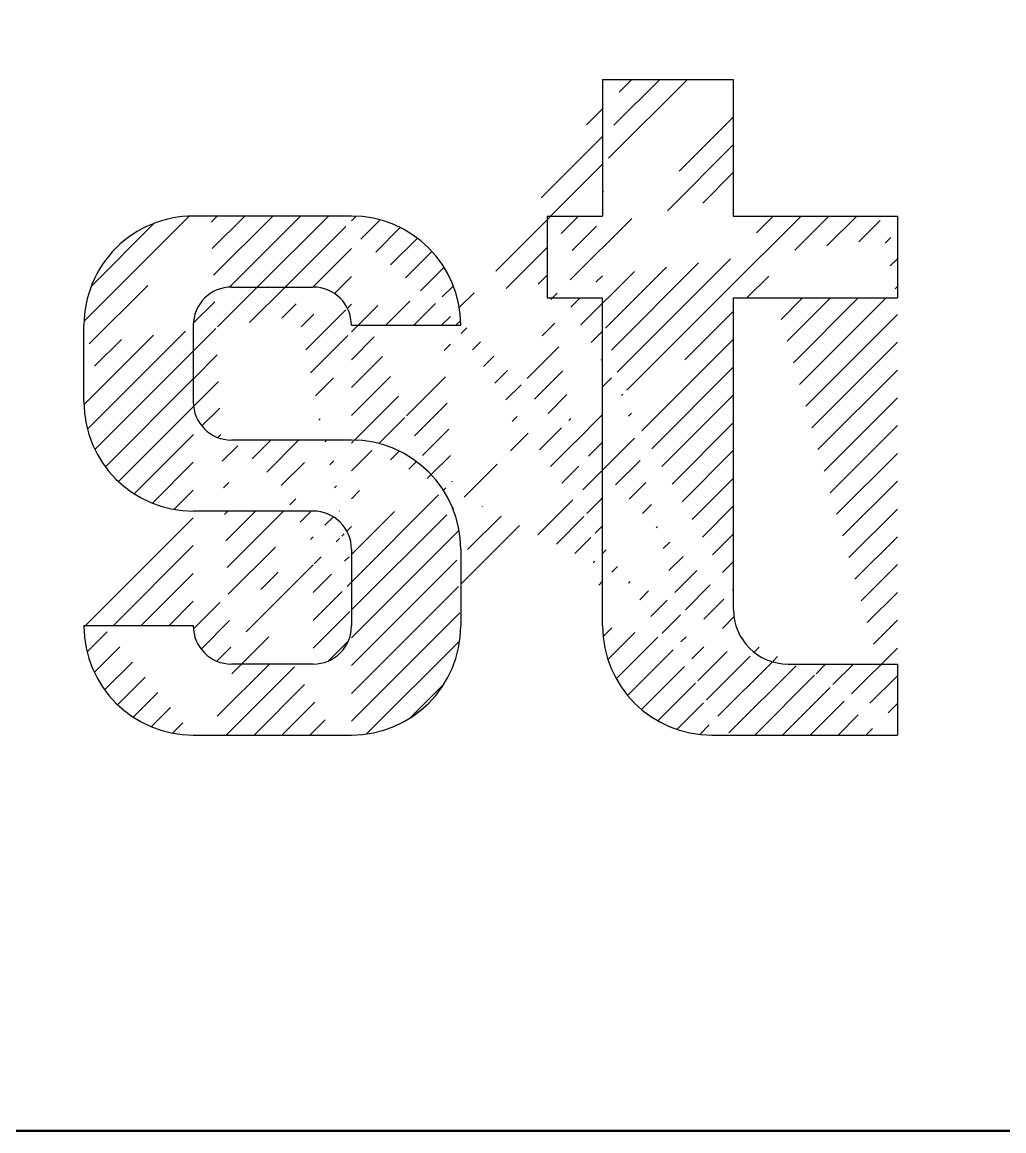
# Model space of a CAD drawing. Header units: millimetres. Extents: x 0 to 556, y 1 to 306.
# Drawn here: x 239.84 to 247.77, y 6.5 to 15.45 of the extents above; entities that cross this region are included whole.
import ezdxf
from ezdxf.enums import TextEntityAlignment as Align

# ---------------------------------------------------------------- set-up
doc = ezdxf.new("R2010")
doc.units = ezdxf.units.MM
doc.layers.add('LSIS LOGO', color=7, linetype='Continuous')
doc.layers.add('Sheet Out Line', color=2, linetype='Continuous', lineweight=50)
doc.styles.add('WD_IEC', font='ISOCP2.shx', dxfattribs={"width": 1.1, "height": 2.4, "bigfont": 'whgtxt.shx'})

# ---------------------------------------------------------------- blocks, each defined once
blk = doc.blocks.new('LSLOGO')
at = {"linetype": 'Continuous'}
h = blk.add_hatch(dxfattribs=at)
h.set_pattern_fill('ANSI31', color=256, scale=0.05, style=0)
h.set_pattern_definition([(45, (-164, -6.5), (-0.1122532, 0.1122532), [])])
edge = h.paths.add_edge_path()
edge.add_line((82.7599, 6.726), (82.9077, 6.726))
edge.add_line((82.6135, 6.726), (82.7599, 6.726))
edge.add_line((82.4658, 6.726), (82.6135, 6.726))
edge.add_line((82.3194, 6.726), (82.4658, 6.726))
edge.add_line((82.1716, 6.726), (82.3194, 6.726))
edge.add_line((82.0252, 6.726), (82.1716, 6.726))
edge.add_line((81.8774, 6.726), (82.0252, 6.726))
edge.add_line((81.7311, 6.726), (81.8774, 6.726))
edge.add_line((81.5833, 6.726), (81.7311, 6.726))
edge.add_line((82.7599, 7.3875), (82.9077, 7.3875))
edge.add_line((82.6135, 7.3875), (82.7599, 7.3875))
edge.add_line((82.4658, 7.3875), (82.6135, 7.3875))
edge.add_line((82.3194, 7.3875), (82.4658, 7.3875))
edge.add_line((82.1716, 7.3875), (82.3194, 7.3875))
edge.add_line((82.0252, 7.3875), (82.1716, 7.3875))
edge.add_line((81.8774, 7.3875), (82.0252, 7.3875))
edge.add_line((81.7311, 7.3875), (81.8774, 7.3875))
edge.add_line((81.5833, 7.3875), (81.7311, 7.3875))
edge.add_line((82.7599, 3.7689), (82.9077, 3.7689))
edge.add_line((82.6135, 3.7689), (82.7599, 3.7689))
edge.add_line((82.4658, 3.7689), (82.6135, 3.7689))
edge.add_line((82.3194, 3.7689), (82.4658, 3.7689))
edge.add_line((82.1716, 3.7689), (82.3194, 3.7689))
edge.add_line((82.0252, 3.7689), (82.1716, 3.7689))
edge.add_line((82.7585, 3.1961), (82.9077, 3.1961))
edge.add_line((82.6079, 3.1961), (82.7585, 3.1961))
edge.add_line((82.4587, 3.1961), (82.6079, 3.1961))
edge.add_line((82.3081, 3.1961), (82.4587, 3.1961))
edge.add_line((82.1589, 3.1961), (82.3081, 3.1961))
edge.add_line((82.0097, 3.1961), (82.1589, 3.1961))
edge.add_line((81.8591, 3.1961), (82.0097, 3.1961))
edge.add_line((81.7099, 3.1961), (81.8591, 3.1961))
edge.add_line((81.5593, 3.1961), (81.7099, 3.1961))
edge.add_line((81.4102, 3.1961), (81.5593, 3.1961))
edge.add_line((79.344, 6.505), (79.3806, 6.5416))
edge.add_arc((82.0251, 4.2105), 0.4412, 180.00001, 270.00001)
edge.add_arc((81.41, 4.0781), 0.8825, 180.00001, 270.00001)
edge.add_line((80.5277, 6.5782), (80.5277, 6.726))
edge.add_line((80.5277, 6.4318), (80.5277, 6.5782))
edge.add_line((80.5277, 6.2841), (80.5277, 6.4318))
edge.add_line((80.5277, 6.1377), (80.5277, 6.2841))
edge.add_line((80.5277, 5.9899), (80.5277, 6.1377))
edge.add_line((80.5277, 5.8435), (80.5277, 5.9899))
edge.add_line((80.5277, 5.6957), (80.5277, 5.8435))
edge.add_line((80.5277, 5.5494), (80.5277, 5.6957))
edge.add_line((80.5277, 5.4016), (80.5277, 5.5494))
edge.add_line((80.5277, 5.2552), (80.5277, 5.4016))
edge.add_line((80.5277, 5.1074), (80.5277, 5.2552))
edge.add_line((80.5277, 4.961), (80.5277, 5.1074))
edge.add_line((80.5277, 4.8133), (80.5277, 4.961))
edge.add_line((80.5277, 4.6669), (80.5277, 4.8133))
edge.add_line((80.5277, 4.5191), (80.5277, 4.6669))
edge.add_line((80.5277, 4.3727), (80.5277, 4.5191))
edge.add_line((80.5277, 4.2249), (80.5277, 4.3727))
edge.add_line((80.5277, 4.0786), (80.5277, 4.2249))
edge.add_line((80.0815, 6.8907), (80.0815, 6.726))
edge.add_line((80.0815, 7.0568), (80.0815, 6.8907))
edge.add_line((80.0815, 7.2214), (80.0815, 7.0568))
edge.add_line((80.0815, 7.3875), (80.0815, 7.2214))
edge.add_line((81.5833, 7.5452), (81.5833, 7.3875))
edge.add_line((81.5833, 7.7028), (81.5833, 7.5452))
edge.add_line((81.5833, 7.8604), (81.5833, 7.7028))
edge.add_line((81.5833, 8.0181), (81.5833, 7.8604))
edge.add_line((81.5833, 8.1757), (81.5833, 8.0181))
edge.add_line((81.5833, 8.3333), (81.5833, 8.1757))
edge.add_line((81.5833, 8.491), (81.5833, 8.3333))
edge.add_line((80.3785, 6.726), (80.5277, 6.726))
edge.add_line((80.2293, 6.726), (80.3785, 6.726))
edge.add_line((80.0815, 6.726), (80.2293, 6.726))
edge.add_line((81.5833, 4.3586), (81.5833, 4.2109))
edge.add_line((81.5833, 4.5064), (81.5833, 4.3586))
edge.add_line((81.5833, 4.6542), (81.5833, 4.5064))
edge.add_line((81.5833, 4.802), (81.5833, 4.6542))
edge.add_line((81.5833, 4.9498), (81.5833, 4.802))
edge.add_line((81.5833, 5.0976), (81.5833, 4.9498))
edge.add_line((81.5833, 5.2468), (81.5833, 5.0976))
edge.add_line((81.5833, 5.3945), (81.5833, 5.2468))
edge.add_line((81.5833, 5.5423), (81.5833, 5.3945))
edge.add_line((81.5833, 5.6901), (81.5833, 5.5423))
edge.add_line((81.5833, 5.8379), (81.5833, 5.6901))
edge.add_line((81.5833, 5.9857), (81.5833, 5.8379))
edge.add_line((81.5833, 6.1335), (81.5833, 5.9857))
edge.add_line((81.5833, 6.2812), (81.5833, 6.1335))
edge.add_line((81.5833, 6.429), (81.5833, 6.2812))
edge.add_line((81.5833, 6.5782), (81.5833, 6.429))
edge.add_line((81.5833, 6.726), (81.5833, 6.5782))
edge.add_line((79.3834, 4.232), (79.3834, 4.0786))
edge.add_line((79.3834, 4.3868), (79.3834, 4.232))
edge.add_line((79.3834, 4.5416), (79.3834, 4.3868))
edge.add_line((79.3834, 4.6964), (79.3834, 4.5416))
edge.add_line((80.3785, 7.3875), (80.5277, 7.3875))
edge.add_line((80.2293, 7.3875), (80.3785, 7.3875))
edge.add_line((80.0815, 7.3875), (80.2293, 7.3875))
edge.add_line((81.4327, 8.491), (81.5833, 8.491))
edge.add_line((81.2821, 8.491), (81.4327, 8.491))
edge.add_line((81.1315, 8.491), (81.2821, 8.491))
edge.add_line((80.9795, 8.491), (81.1315, 8.491))
edge.add_line((80.8289, 8.491), (80.9795, 8.491))
edge.add_line((80.6783, 8.491), (80.8289, 8.491))
edge.add_line((80.5277, 8.491), (80.6783, 8.491))
edge.add_line((80.5277, 7.5452), (80.5277, 7.3875))
edge.add_line((80.5277, 7.7028), (80.5277, 7.5452))
edge.add_line((80.5277, 7.8604), (80.5277, 7.7028))
edge.add_line((80.5277, 8.0181), (80.5277, 7.8604))
edge.add_line((80.5277, 8.1757), (80.5277, 8.0181))
edge.add_line((80.5277, 8.3333), (80.5277, 8.1757))
edge.add_line((80.5277, 8.491), (80.5277, 8.3333))
edge.add_line((77.6973, 3.7689), (77.5326, 3.7689))
edge.add_line((77.8619, 3.7689), (77.6973, 3.7689))
edge.add_line((78.0266, 3.7689), (77.8619, 3.7689))
edge.add_line((78.1913, 3.7689), (78.0266, 3.7689))
edge.add_line((78.3588, 3.1961), (78.5009, 3.1961))
edge.add_line((78.2166, 3.1961), (78.3588, 3.1961))
edge.add_line((78.0745, 3.1961), (78.2166, 3.1961))
edge.add_line((77.9337, 3.1961), (78.0745, 3.1961))
edge.add_line((77.7916, 3.1961), (77.9337, 3.1961))
edge.add_line((77.6494, 3.1961), (77.7916, 3.1961))
edge.add_line((77.5072, 3.1961), (77.6494, 3.1961))
edge.add_line((77.3651, 3.1961), (77.5072, 3.1961))
edge.add_line((77.2243, 3.1961), (77.3651, 3.1961))
edge.add_arc((78.1916, 6.505), 0.3089, 0, 90)
edge.add_arc((77.5325, 6.505), 0.3089, 89.99999, 179.99999)
edge.add_arc((77.5325, 5.8872), 0.3089, 180.00001, 270.00001)
edge.add_arc((78.1917, 4.6959), 0.3089, 0, 90)
edge.add_arc((78.1917, 4.0781), 0.3089, 270, 360)
edge.add_line((78.3391, 5.5789), (78.5009, 5.5789))
edge.add_line((78.1772, 5.5789), (78.3391, 5.5789))
edge.add_line((78.0168, 5.5789), (78.1772, 5.5789))
edge.add_line((77.8549, 5.5789), (78.0168, 5.5789))
edge.add_line((77.6944, 5.5789), (77.8549, 5.5789))
edge.add_line((77.5326, 5.5789), (77.6944, 5.5789))
edge.add_line((77.3848, 5.0047), (77.2243, 5.0047))
edge.add_line((77.5467, 5.0047), (77.3848, 5.0047))
edge.add_line((77.7071, 5.0047), (77.5467, 5.0047))
edge.add_line((77.869, 5.0047), (77.7071, 5.0047))
edge.add_line((78.0308, 5.0047), (77.869, 5.0047))
edge.add_line((78.1913, 5.0047), (78.0308, 5.0047))
edge.add_line((78.5009, 4.232), (78.5009, 4.0786))
edge.add_line((78.5009, 4.3868), (78.5009, 4.232))
edge.add_line((78.5009, 4.5416), (78.5009, 4.3868))
edge.add_line((78.5009, 4.6964), (78.5009, 4.5416))
edge.add_line((78.0266, 6.8133), (78.1913, 6.8133))
edge.add_line((77.8619, 6.8133), (78.0266, 6.8133))
edge.add_line((77.6973, 6.8133), (77.8619, 6.8133))
edge.add_line((77.5326, 6.8133), (77.6973, 6.8133))
edge.add_line((77.2243, 6.3502), (77.2243, 6.505))
edge.add_line((77.2243, 6.1954), (77.2243, 6.3502))
edge.add_line((77.2243, 6.042), (77.2243, 6.1954))
edge.add_line((77.2243, 5.8872), (77.2243, 6.042))
edge.add_arc((77.5325, 4.0781), 0.3089, 180.00001, 270.00001)
edge.add_line((77.3651, 7.3875), (77.2243, 7.3875))
edge.add_line((77.5072, 7.3875), (77.3651, 7.3875))
edge.add_line((77.6494, 7.3875), (77.5072, 7.3875))
edge.add_line((77.7916, 7.3875), (77.6494, 7.3875))
edge.add_line((77.9337, 7.3875), (77.7916, 7.3875))
edge.add_line((78.0745, 7.3875), (77.9337, 7.3875))
edge.add_line((78.2166, 7.3875), (78.0745, 7.3875))
edge.add_line((78.3588, 7.3875), (78.2166, 7.3875))
edge.add_line((78.5009, 7.3875), (78.3588, 7.3875))
edge.add_arc((78.5005, 6.505), 0.8825, 0, 90)
edge.add_arc((78.5005, 4.0781), 0.8825, 270, 360)
edge.add_line((79.2356, 6.505), (79.3834, 6.505))
edge.add_line((79.0892, 6.505), (79.2356, 6.505))
edge.add_line((78.9415, 6.505), (79.0892, 6.505))
edge.add_line((78.7951, 6.505), (78.9415, 6.505))
edge.add_line((78.6473, 6.505), (78.7951, 6.505))
edge.add_line((78.5009, 6.505), (78.6473, 6.505))
edge.add_arc((78.5005, 4.6959), 0.8825, 0, 90)
edge.add_line((82.9077, 3.3396), (82.9077, 3.1961))
edge.add_line((82.9077, 3.4818), (82.9077, 3.3396))
edge.add_line((82.9077, 3.6254), (82.9077, 3.4818))
edge.add_line((82.9077, 3.7689), (82.9077, 3.6254))
edge.add_line((82.9077, 6.8907), (82.9077, 6.726))
edge.add_line((82.9077, 7.0568), (82.9077, 6.8907))
edge.add_line((82.9077, 7.2214), (82.9077, 7.0568))
edge.add_line((82.9077, 7.3875), (82.9077, 7.2214))
edge.add_line((76.3405, 6.3502), (76.3405, 6.505))
edge.add_line((76.3405, 6.1954), (76.3405, 6.3502))
edge.add_line((76.3405, 6.042), (76.3405, 6.1954))
edge.add_line((76.3405, 5.8872), (76.3405, 6.042))
edge.add_arc((77.2236, 6.505), 0.8825, 89.99999, 179.99999)
edge.add_arc((77.2236, 5.8872), 0.8825, 180.00001, 270.00001)
edge.add_arc((77.2236, 4.0781), 0.8825, 180.00001, 270.00001)
edge.add_line((76.4882, 4.0786), (76.3405, 4.0786))
edge.add_line((76.636, 4.0786), (76.4882, 4.0786))
edge.add_line((76.7824, 4.0786), (76.636, 4.0786))
edge.add_line((76.9288, 4.0786), (76.7824, 4.0786))
edge.add_line((77.0766, 4.0786), (76.9288, 4.0786))
edge.add_line((77.2243, 4.0786), (77.0766, 4.0786))
for p, q in [((80.5277, 8.491), (80.5277, 8.3333)), ((80.5277, 8.491), (80.6783, 8.491)), ((80.6783, 8.491), (80.8289, 8.491)), ((80.8289, 8.491), (80.9795, 8.491)), ((80.9795, 8.491), (81.1315, 8.491)), ((81.1315, 8.491), (81.2821, 8.491)), ((81.2821, 8.491), (81.4327, 8.491)), ((81.4327, 8.491), (81.5833, 8.491)), ((81.5833, 8.491), (81.5833, 8.3333)), ((80.5277, 8.3333), (80.5277, 8.1757)), ((81.5833, 8.3333), (81.5833, 8.1757)), ((80.5277, 8.1757), (80.5277, 8.0181)), ((81.5833, 8.1757), (81.5833, 8.0181)), ((80.5277, 8.0181), (80.5277, 7.8604)), ((81.5833, 8.0181), (81.5833, 7.8604)), ((80.5277, 7.8604), (80.5277, 7.7028)), ((81.5833, 7.8604), (81.5833, 7.7028)), ((80.5277, 7.7028), (80.5277, 7.5452)), ((81.5833, 7.7028), (81.5833, 7.5452)), ((80.5277, 7.5452), (80.5277, 7.3875)), ((81.5833, 7.5452), (81.5833, 7.3875)), ((77.3651, 7.3875), (77.2243, 7.3875)), ((77.5072, 7.3875), (77.3651, 7.3875)), ((77.6494, 7.3875), (77.5072, 7.3875)), ((77.7916, 7.3875), (77.6494, 7.3875)), ((77.9337, 7.3875), (77.7916, 7.3875)), ((78.0745, 7.3875), (77.9337, 7.3875)), ((78.2166, 7.3875), (78.0745, 7.3875)), ((78.3588, 7.3875), (78.2166, 7.3875)), ((78.5009, 7.3875), (78.3588, 7.3875)), ((80.0815, 7.3875), (80.2293, 7.3875)), ((80.0815, 7.3875), (80.0815, 7.2214)), ((80.2293, 7.3875), (80.3785, 7.3875)), ((80.3785, 7.3875), (80.5277, 7.3875)), ((81.5833, 7.3875), (81.7311, 7.3875)), ((81.7311, 7.3875), (81.8774, 7.3875)), ((81.8774, 7.3875), (82.0252, 7.3875)), ((82.0252, 7.3875), (82.1716, 7.3875)), ((82.1716, 7.3875), (82.3194, 7.3875)), ((82.3194, 7.3875), (82.4658, 7.3875)), ((82.4658, 7.3875), (82.6135, 7.3875)), ((82.6135, 7.3875), (82.7599, 7.3875)), ((82.7599, 7.3875), (82.9077, 7.3875)), ((82.9077, 7.3875), (82.9077, 7.2214)), ((80.0815, 7.2214), (80.0815, 7.0568)), ((82.9077, 7.2214), (82.9077, 7.0568)), ((80.0815, 7.0568), (80.0815, 6.8907)), ((82.9077, 7.0568), (82.9077, 6.8907)), ((77.5326, 6.8133), (77.6973, 6.8133)), ((77.6973, 6.8133), (77.8619, 6.8133)), ((77.8619, 6.8133), (78.0266, 6.8133)), ((78.0266, 6.8133), (78.1913, 6.8133)), ((80.0815, 6.8907), (80.0815, 6.726)), ((82.9077, 6.8907), (82.9077, 6.726)), ((80.0815, 6.726), (80.2293, 6.726)), ((80.2293, 6.726), (80.3785, 6.726)), ((80.3785, 6.726), (80.5277, 6.726)), ((80.5277, 6.5782), (80.5277, 6.726)), ((81.5833, 6.726), (81.5833, 6.5782)), ((81.5833, 6.726), (81.7311, 6.726)), ((81.7311, 6.726), (81.8774, 6.726)), ((81.8774, 6.726), (82.0252, 6.726)), ((82.0252, 6.726), (82.1716, 6.726)), ((82.1716, 6.726), (82.3194, 6.726)), ((82.3194, 6.726), (82.4658, 6.726)), ((82.4658, 6.726), (82.6135, 6.726)), ((82.6135, 6.726), (82.7599, 6.726)), ((82.7599, 6.726), (82.9077, 6.726)), ((79.344, 6.505), (79.3806, 6.5416)), ((80.5277, 6.4318), (80.5277, 6.5782)), ((81.5833, 6.5782), (81.5833, 6.429)), ((76.3405, 6.3502), (76.3405, 6.505)), ((77.2243, 6.3502), (77.2243, 6.505)), ((78.5009, 6.505), (78.6473, 6.505)), ((78.6473, 6.505), (78.7951, 6.505)), ((78.7951, 6.505), (78.9415, 6.505)), ((78.9415, 6.505), (79.0892, 6.505)), ((79.0892, 6.505), (79.2356, 6.505)), ((79.2356, 6.505), (79.3834, 6.505)), ((80.5277, 6.2841), (80.5277, 6.4318)), ((81.5833, 6.429), (81.5833, 6.2812)), ((76.3405, 6.1954), (76.3405, 6.3502)), ((77.2243, 6.1954), (77.2243, 6.3502)), ((80.5277, 6.1377), (80.5277, 6.2841)), ((81.5833, 6.2812), (81.5833, 6.1335)), ((76.3405, 6.042), (76.3405, 6.1954)), ((77.2243, 6.042), (77.2243, 6.1954)), ((80.5277, 5.9899), (80.5277, 6.1377)), ((81.5833, 6.1335), (81.5833, 5.9857)), ((76.3405, 5.8872), (76.3405, 6.042)), ((77.2243, 5.8872), (77.2243, 6.042)), ((80.5277, 5.8435), (80.5277, 5.9899)), ((81.5833, 5.9857), (81.5833, 5.8379)), ((80.5277, 5.6957), (80.5277, 5.8435)), ((81.5833, 5.8379), (81.5833, 5.6901)), ((80.5277, 5.5494), (80.5277, 5.6957)), ((81.5833, 5.6901), (81.5833, 5.5423)), ((77.5326, 5.5789), (77.6944, 5.5789)), ((77.6944, 5.5789), (77.8549, 5.5789)), ((77.8549, 5.5789), (78.0168, 5.5789)), ((78.0168, 5.5789), (78.1772, 5.5789)), ((78.1772, 5.5789), (78.3391, 5.5789)), ((78.3391, 5.5789), (78.5009, 5.5789)), ((80.5277, 5.4016), (80.5277, 5.5494)), ((81.5833, 5.5423), (81.5833, 5.3945)), ((80.5277, 5.2552), (80.5277, 5.4016)), ((81.5833, 5.3945), (81.5833, 5.2468)), ((80.5277, 5.1074), (80.5277, 5.2552)), ((81.5833, 5.2468), (81.5833, 5.0976)), ((80.5277, 4.961), (80.5277, 5.1074)), ((81.5833, 5.0976), (81.5833, 4.9498)), ((77.3848, 5.0047), (77.2243, 5.0047)), ((77.5467, 5.0047), (77.3848, 5.0047)), ((77.7071, 5.0047), (77.5467, 5.0047)), ((77.869, 5.0047), (77.7071, 5.0047)), ((78.0308, 5.0047), (77.869, 5.0047)), ((78.1913, 5.0047), (78.0308, 5.0047)), ((80.5277, 4.8133), (80.5277, 4.961)), ((81.5833, 4.9498), (81.5833, 4.802)), ((80.5277, 4.6669), (80.5277, 4.8133)), ((81.5833, 4.802), (81.5833, 4.6542)), ((78.5009, 4.6964), (78.5009, 4.5416)), ((79.3834, 4.6964), (79.3834, 4.5416)), ((80.5277, 4.5191), (80.5277, 4.6669)), ((81.5833, 4.6542), (81.5833, 4.5064)), ((78.5009, 4.5416), (78.5009, 4.3868)), ((79.3834, 4.5416), (79.3834, 4.3868)), ((80.5277, 4.3727), (80.5277, 4.5191)), ((81.5833, 4.5064), (81.5833, 4.3586)), ((78.5009, 4.3868), (78.5009, 4.232)), ((79.3834, 4.3868), (79.3834, 4.232)), ((80.5277, 4.2249), (80.5277, 4.3727)), ((81.5833, 4.3586), (81.5833, 4.2109)), ((78.5009, 4.232), (78.5009, 4.0786)), ((79.3834, 4.232), (79.3834, 4.0786)), ((80.5277, 4.0786), (80.5277, 4.2249)), ((76.4882, 4.0786), (76.3405, 4.0786)), ((76.636, 4.0786), (76.4882, 4.0786)), ((76.7824, 4.0786), (76.636, 4.0786)), ((76.9288, 4.0786), (76.7824, 4.0786)), ((77.0766, 4.0786), (76.9288, 4.0786)), ((77.2243, 4.0786), (77.0766, 4.0786)), ((77.6973, 3.7689), (77.5326, 3.7689)), ((77.8619, 3.7689), (77.6973, 3.7689)), ((78.0266, 3.7689), (77.8619, 3.7689)), ((78.1913, 3.7689), (78.0266, 3.7689)), ((82.0252, 3.7689), (82.1716, 3.7689)), ((82.1716, 3.7689), (82.3194, 3.7689)), ((82.3194, 3.7689), (82.4658, 3.7689)), ((82.4658, 3.7689), (82.6135, 3.7689)), ((82.6135, 3.7689), (82.7599, 3.7689)), ((82.7599, 3.7689), (82.9077, 3.7689)), ((82.9077, 3.7689), (82.9077, 3.6254)), ((82.9077, 3.6254), (82.9077, 3.4818)), ((82.9077, 3.4818), (82.9077, 3.3396)), ((82.9077, 3.3396), (82.9077, 3.1961)), ((77.2243, 3.1961), (77.3651, 3.1961)), ((77.3651, 3.1961), (77.5072, 3.1961)), ((77.5072, 3.1961), (77.6494, 3.1961)), ((77.6494, 3.1961), (77.7916, 3.1961)), ((77.7916, 3.1961), (77.9337, 3.1961)), ((77.9337, 3.1961), (78.0745, 3.1961)), ((78.0745, 3.1961), (78.2166, 3.1961)), ((78.2166, 3.1961), (78.3588, 3.1961)), ((78.3588, 3.1961), (78.5009, 3.1961)), ((81.4102, 3.1961), (81.5593, 3.1961)), ((81.5593, 3.1961), (81.7099, 3.1961)), ((81.7099, 3.1961), (81.8591, 3.1961)), ((81.8591, 3.1961), (82.0097, 3.1961)), ((82.0097, 3.1961), (82.1589, 3.1961)), ((82.1589, 3.1961), (82.3081, 3.1961)), ((82.3081, 3.1961), (82.4587, 3.1961)), ((82.4587, 3.1961), (82.6079, 3.1961)), ((82.6079, 3.1961), (82.7585, 3.1961)), ((82.7585, 3.1961), (82.9077, 3.1961))]:
    blk.add_line(p, q, dxfattribs=at)
for centre, radius, start, end in [((77.2236, 6.505), 0.8825, 89.99999, 179.99999), ((78.5005, 6.505), 0.8825, 0, 90), ((77.5325, 6.505), 0.3089, 89.99999, 179.99999), ((78.1916, 6.505), 0.3089, 0, 90), ((77.2236, 5.8872), 0.8825, 180.00001, 270.00001), ((77.5325, 5.8872), 0.3089, 180.00001, 270.00001), ((78.5005, 4.6959), 0.8825, 0, 90), ((78.1917, 4.6959), 0.3089, 0, 90), ((82.0251, 4.2105), 0.4412, 180.00001, 270.00001), ((77.2236, 4.0781), 0.8825, 180.00001, 270.00001), ((77.5325, 4.0781), 0.3089, 180.00001, 270.00001), ((78.1917, 4.0781), 0.3089, 270, 0), ((78.5005, 4.0781), 0.8825, 270, 0), ((81.41, 4.0781), 0.8825, 180.00001, 270.00001)]:
    blk.add_arc(centre, radius, start, end, dxfattribs=at)
blk = doc.blocks.new('LSSA3')
at = {"layer": 'Sheet Out Line'}
blk.add_lwpolyline([(16, 6.5), (404, 6.5), (404, 283.5), (16, 283.5)], close=True, dxfattribs=at)
at = {"layer": 'LSIS LOGO'}
blk.add_blockref('LSLOGO', (164, 6.5), dxfattribs=at)
at = {"style": 'WD_IEC', "width": 1.1}
for tag, height, p in [('DESC4', 2.4, (57.5, 39.5)), ('CUSTOMERS31', 3.8, (219, 38)), ('TITLE1', 3.6, (333, 37.5)), ('CUSTOMERS21', 3.8, (219, 35.25)), ('DESC3', 2.4, (57.5, 33.5)), ('CUSTOMERS32', 3.8, (219, 32.5)), ('TITLE2', 3.6, (333, 32.5)), ('CUSTOMERS22', 3.8, (219, 29.75)), ('RN', 3.5, (398, 28.75)), ('TITLE3', 3.6, (333, 27.5)), ('CUSTOMERS33', 3.8, (219, 27)), ('DESC2', 2.4, (57.5, 27.5)), ('DESC1', 2.4, (57.5, 21.5)), ('WORKNO', 3.5, (365.5, 18.5)), ('FILE', 2.4, (314, 18.5)), ('DESC0', 2.4, (57.5, 15.5)), ('SHN', 2.4, (395, 12)), ('TSH', 2.4, (401, 9))]:
    blk.add_attdef(tag, text='', height=height, dxfattribs=at).set_placement(p, align=Align.MIDDLE_CENTER)
at = {"style": 'WD_IEC'}
for tag, p in [('DATE4', (96.5, 39.5)), ('DRWN4', (111.5, 39.5)), ('DSGN4', (126.5, 39.5)), ('CHKD4', (141.5, 39.5)), ('APPD4', (156.5, 39.5)), ('DATE3', (96.5, 33.5)), ('DRWN3', (111.5, 33.5)), ('DSGN3', (126.5, 33.5)), ('CHKD3', (141.5, 33.5)), ('APPD3', (156.5, 33.5)), ('DATE2', (96.5, 27.5)), ('DRWN2', (111.5, 27.5)), ('DSGN2', (126.5, 27.5)), ('CHKD2', (141.5, 27.5)), ('APPD2', (156.5, 27.5)), ('DATE1', (96.5, 21.5)), ('DRWN1', (111.5, 21.5)), ('DSGN1', (126.5, 21.5)), ('CHKD1', (141.5, 21.5)), ('APPD1', (156.5, 21.5)), ('DATE0', (96.5, 15.5)), ('DRWN0', (111.5, 15.5)), ('DSGN0', (126.5, 15.5)), ('CHKD0', (141.5, 15.5)), ('APPD0', (156.5, 15.5))]:
    blk.add_attdef(tag, text='', height=2.4, dxfattribs=at).set_placement(p, align=Align.MIDDLE_CENTER)
at = {"style": 'WD_IEC', "width": 1.1}
for tag, p in [('DWG1ST', (345, 10.5)), ('DWGNO', (373.4909, 10.5))]:
    blk.add_attdef(tag, text='', height=3.5, dxfattribs=at).set_placement(p, align=Align.MIDDLE_LEFT)
at = {"style": 'WD_IEC', "width": 1.1, "flags": 9}
blk.add_attdef('WD_TB', (0, 0), '', height=2.4, dxfattribs=at)

msp = doc.modelspace()

# ---------------------------------------------------------------- block references
at = {"linetype": 'Continuous'}
msp.add_blockref('LSSA3', (0, 0), dxfattribs=at)

doc.saveas('drawing.dxf')
